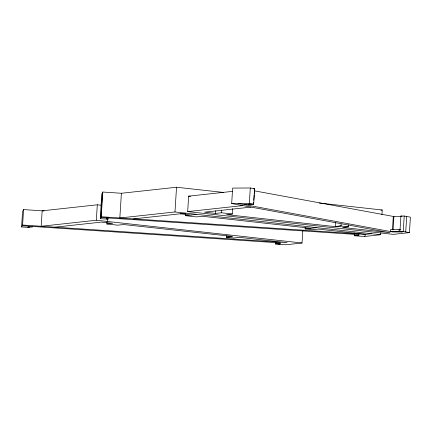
<?xml version="1.0" encoding="UTF-8"?>
<svg xmlns="http://www.w3.org/2000/svg" width="432" height="432" viewBox="0 0 432 432"><rect width="100%" height="100%" fill="white"/><g stroke="black" fill="none" stroke-linecap="round" stroke-linejoin="round"><path stroke-width="0.65" d="M399.929 231.487L400.901 216.038L404.217 216.022L410.4 217.161L409.428 232.61L393.374 234.365L187.672 211.604L188.644 196.16L232.454 191.376M275.897 242.66L275.837 243.702L279.968 243.977L280.498 242.941L22.221 225.763M32.551 226.449L32.189 227.124L28.042 226.897L27.891 227.205L29.371 227.443L21.6 226.973L22.572 211.529L23.566 209.585L44.123 210.956M21.6 226.973L22.594 225.034L23.566 209.585M97.303 204.8L42.163 210.821L41.191 226.271L96.331 220.244L97.303 204.8L101.174 205.227M107.066 217.89L106.537 218.916L108.016 219.159L100.246 218.689L101.801 193.973L102.794 192.035L121.392 193.271L176.531 187.245L223.436 192.434M102.422 192.758L100.867 217.474L359.143 234.657L358.614 235.694L354.483 235.418L354.294 235.78L364.624 236.471L380.678 234.716L380.803 232.713M100.246 218.689L101.239 216.745L102.794 192.035M226.449 237.038L232.265 236.401L123.595 224.537L117.785 225.175L106.817 223.96L106.947 221.945M107.293 221.459L107.465 218.77M107.568 218.986L107.649 217.685M108.016 219.159L108.146 217.766M121.392 193.271L119.837 217.982L174.976 211.961L380.678 234.716M174.976 211.961L176.531 187.245M310.9 228.274L202.241 216.254L196.425 216.886L185.463 215.676L185.549 214.337M251.024 207.095L204.449 212.182L215.595 213.419L215.762 210.73M215.595 213.419L221.405 212.782L221.573 210.098M22.594 225.034L287.069 242.622L239.56 237.368L233.75 238.005L226.444 237.195L226.535 235.71M348.467 224.813L348.338 226.827L342.527 227.459L390.037 232.718L231.682 203.531L232.654 188.082L250.301 187.985L254.632 188.784L253.66 204.233L248.648 204.136L251.138 204.541L244.496 204.633M348.338 226.827L341.032 226.017L335.216 226.649L226.557 214.628L232.367 213.997L232.708 208.624M253.66 204.233L249.329 203.434L250.301 187.985M253.557 204.293L253.681 202.273M253.811 200.259L254.146 194.886M254.232 193.547L254.632 188.784M302.837 230.24L302.033 243L285.979 244.755L275.648 244.069L275.735 242.725M275.951 242.573L275.886 243.605L280.012 243.886M371.531 233.701L365.715 234.338L318.206 229.084L312.395 229.716L305.084 228.911L305.17 227.572M335.216 226.649L335.48 222.507M341.032 226.017L341.167 223.862M354.294 235.78L354.418 233.777M354.483 235.418L354.564 234.085M358.614 235.694L358.695 234.355M381.937 214.677L382.234 210.001L319.248 203.035M392.45 229.819L393.293 216.432M393.082 229.937L393.925 216.551L254.248 190.804M409.428 232.61L403.245 231.471L404.217 216.022M405.718 231.925L406.69 216.475M275.648 244.069L276.367 242.665M364.624 236.471L365.715 234.338L101.239 216.745M187.672 211.604L242.816 205.583M54.907 227.183L101.482 222.091L112.628 223.328L106.817 223.96M133.547 218.894L185.938 213.17M191.09 215.023L196.906 214.385M185.463 215.676L191.273 215.039L180.128 213.808M380.894 210.146L382.234 210.001M226.444 237.195L232.254 236.558M305.084 228.911L316.71 227.637M335.227 226.492L341.037 225.86M351.999 233.426L354.753 233.123M399.994 229.403L390.609 229.478L390.479 231.541L403.245 231.471M253.697 188.849L254.529 188.843M231.682 203.531L249.329 203.434M393.925 216.551L401.22 216.508M188.644 196.16L190.577 196.376M221.405 212.782L232.367 213.997M96.331 220.244L302.033 243M400.901 216.038L402.138 216.27M400.388 229.662L399.152 229.435L399.022 231.493L402.403 231.941L392.953 231.995L238.313 203.494"/></g></svg>
